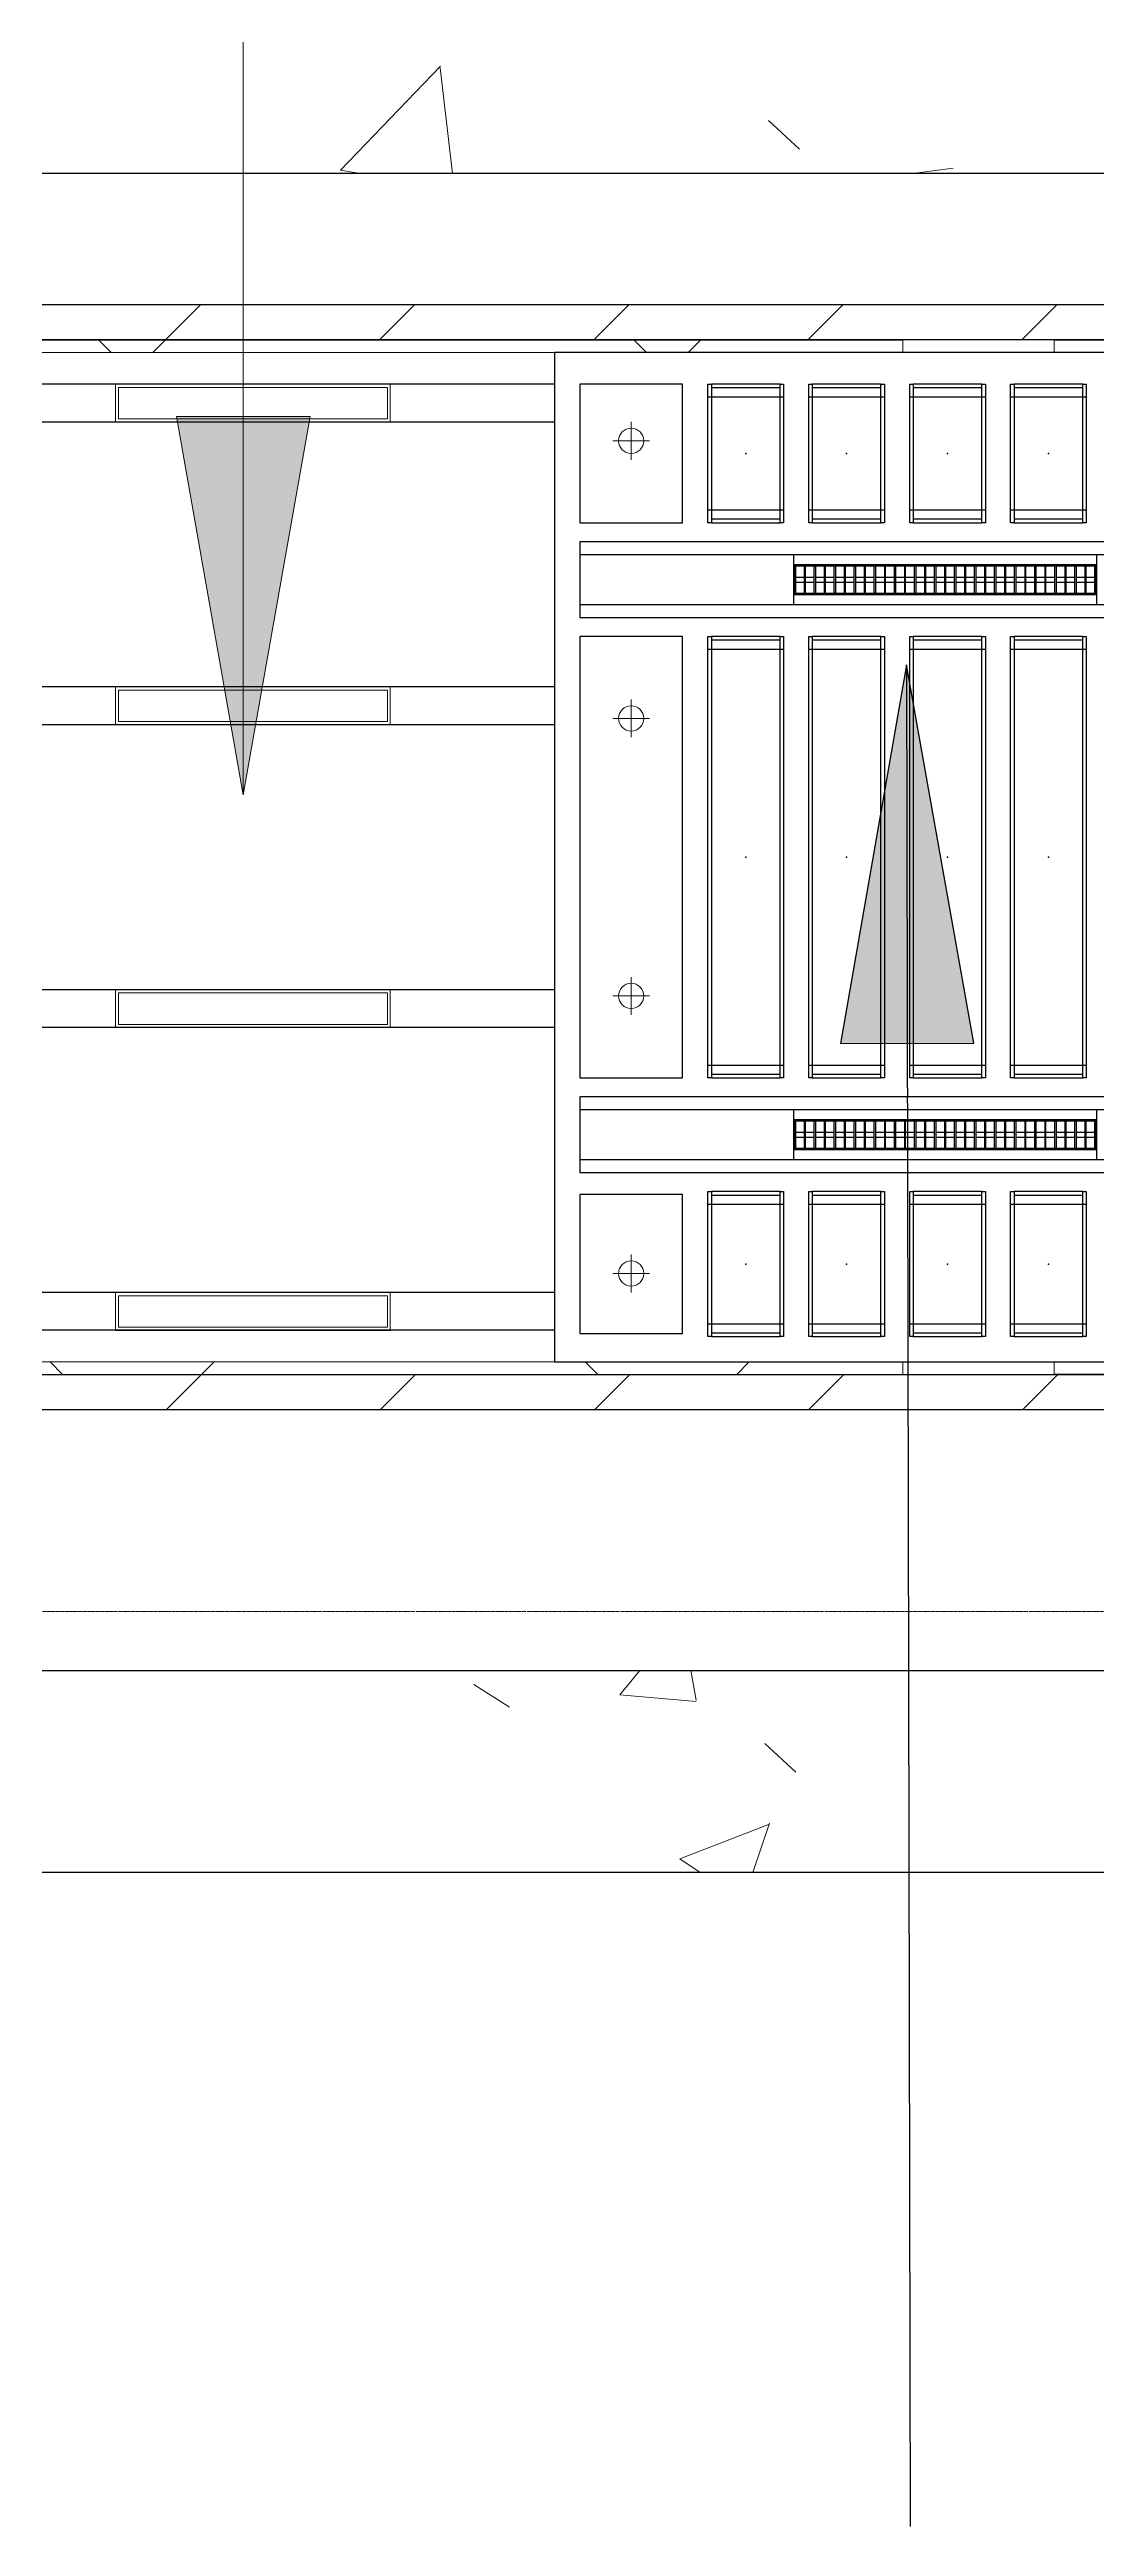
# Model space of a CAD drawing. Header units: millimetres. Extents: x -962357 to -591933, y -35273 to 59420.
# Drawn here: x -640963 to -636812, y -46 to 9771 of the extents above; entities that cross this region are included whole.
import ezdxf
from ezdxf.enums import TextEntityAlignment as Align

# ---------------------------------------------------------------- set-up
doc = ezdxf.new("R2010")
doc.units = ezdxf.units.MM
doc.linetypes.add('DPA_Grid _ Level 100', pattern=[10, 5.5, -1.6, 1.3, -1.6])
for name, color, linetype in [('000 - WIPEOUT', 250, 'Continuous'), ('001 - ASCESSORIES', 251, 'Continuous'), ('A04_TUBE SERIES', 2, 'Continuous'), ('A11_ALU.SOLID SHEET', 2, 'Continuous')]:
    doc.layers.add(name, color=color, linetype=linetype)
for name, color, linetype, lineweight in [('008 - LIGHTING', 1, 'Continuous', 9), ('A-ANNO-NOTE', 3, 'Continuous', 25), ('A-CLNG', 2, 'Continuous', 9), ('A-CLNG-PATT', 2, 'Continuous', 9), ('A-DETL-GENF', 2, 'Continuous', 9), ('A-WALL', 5, 'Continuous', 9), ('A-WALL-FNSH', 2, 'Continuous', 9), ('A-WALL-PATT', 1, 'Continuous', 9), ('E-LITE-EQPM', 2, 'Continuous', 9), ('G-ANNO-TEXT', 3, 'Continuous', 9), ('S-GRID', 251, 'Continuous', 9)]:
    doc.layers.add(name, color=color, linetype=linetype, lineweight=lineweight)
pattern_1 = [(50, (2.4, 1), (3643.682, -318.781), [381, -4191]), (355, (2.4, 1), (-704.856, 3821.136), [304.8, -3352.8]), (100.451, (306, -25.6), (2938.852, 3502.332), [323.8, -3561.8]), (46.184, (2.4, 1017), (5421.58, -840.856), [571.5, -6286.5]), (96.636, (454, 947), (4748.05, 4948.55), [485.7, -5342.7]), (351.184, (2.4, 1017), (4748.1, 4948.506), [457.2, -5029.2]), (21, (510.4, 763), (3032.288, -2045.304), [381, -4191]), (326, (510.4, 763), (1236.042, 3683.762), [304.8, -3352.8]), (71.451, (763, 592.5), (4268.343, 1638.425), [323.8, -3561.8]), (37.5, (2.4, 1), (61.772, 1691.1008), [167.64, -3144.52, 167.64, -3235.96, -3365.5]), (37.5, (2.4, 1), (61.772, 1691.1008), [-6715.76, 167.64, -3197.86]), (7.5, (2.4, 1), (1336.393, 2003.6115), [167.64, -1772.92, 167.64, -3068.32, -1282.7]), (7.5, (2.4, 1), (1336.393, 2003.6115), [-5176.52, 167.64, -1115.06]), (327.5, (-1130.5, 1), (2711.8178, -114.5786), [167.64, -1102.36, 167.64, -3794.76, -5257.8]), (327.5, (-1130.5, 1), (2711.8178, -114.5786), [-5232.4, 167.64, -5090.16]), (317.5, (-1638.5, 1), (2962.586, 508.5334), [167.64, -1483.36, 167.64, -2463.8, -3733.8]), (317.5, (-1638.5, 1), (2962.586, 508.5334), [-4282.44, 167.64, -3566.16])]
pattern_2 = [(45, (2.4, 1), (-424.26407, 424.26407), [])]
pattern_3 = [(45, (2.4, 1), (-1060.6602, 1060.6602), []), (135, (2.4, 1), (-1060.6602, -1060.6602), [])]

# ---------------------------------------------------------------- blocks, each defined once
blk = doc.blocks.new('L1_1_FLUORESCENT W DISFUSSER - 1195L x 595W x 85H - 36W-17030651-4130-01 MULTI-PURPOSE LEVEL - REFLECTED CEILING PLAN')
at = {"layer": 'E-LITE-EQPM'}
for p, q in [((-640703.2, 7093.6), (-640703.2, 7243.6)), ((-640703.2, 7243.6), (-639614.6, 7243.6)), ((-639614.6, 7243.6), (-640703.2, 7243.6)), ((-640703.2, 7243.6), (-640703.2, 7093.6)), ((-640692.2, 7106.3), (-640692.2, 7230.9)), ((-640692.2, 7230.9), (-639625.6, 7230.9)), ((-639625.6, 7230.9), (-640692.2, 7230.9)), ((-640692.2, 7230.9), (-640692.2, 7106.3)), ((-640692.2, 7230.9), (-640692.2, 7106.3)), ((-639625.6, 7230.9), (-640692.2, 7230.9)), ((-639625.6, 7230.9), (-639625.6, 7106.3)), ((-639625.6, 7106.3), (-639625.6, 7230.9)), ((-639625.6, 7106.3), (-639625.6, 7230.9)), ((-639614.6, 7243.6), (-639614.6, 7093.6)), ((-639614.6, 7093.6), (-639614.6, 7243.6)), ((-639614.6, 7093.6), (-640703.2, 7093.6)), ((-640703.2, 7093.6), (-639614.6, 7093.6)), ((-639625.6, 7106.3), (-640692.2, 7106.3)), ((-640692.2, 7106.3), (-639625.6, 7106.3)), ((-640692.2, 7106.3), (-639625.6, 7106.3))]:
    blk.add_line(p, q, dxfattribs=at)
blk = doc.blocks.new('*U612')
at = {"layer": 'A-CLNG'}
for p, q in [((105719, 4990), (103288.2, 4990)), ((103288.2, 4990), (105719, 4990)), ((105719, 990), (105719, 4990)), ((105719, 4990), (105719, 990)), ((103288.2, 990), (105719, 990)), ((105719, 990), (103288.2, 990))]:
    blk.add_line(p, q, dxfattribs=at)
blk = doc.blocks.new('LGF_DL_SAA_LowPower_DL1a - LGF_DL_SAA_LowPower_DL1a-8832329-4130-01 MULTI-PURPOSE LEVEL - REFLECTED CEILING PLAN')
at = {"layer": 'A-DETL-GENF'}
for p, q in [((72.5, 0), (-72.5, 0)), ((0, 75), (0, -75))]:
    blk.add_line(p, q, dxfattribs=at)
blk.add_circle((0, 0), 50, dxfattribs=at)
blk = doc.blocks.new('C-1-PP19-AR-4130-01-B_20250829-225100_EXLIGHT')
at = {"layer": 'E-LITE-EQPM', "extrusion": (0, 0, -1), "rotation": 180}
for p in [(-106023, 4640), (-106023, 3540), (-106023, 2440), (-106023, 1340)]:
    blk.add_blockref('LGF_DL_SAA_LowPower_DL1a - LGF_DL_SAA_LowPower_DL1a-8832329-4130-01 MULTI-PURPOSE LEVEL - REFLECTED CEILING PLAN', p, dxfattribs=at)
blk = doc.blocks.new('*U742')
blk.add_point((0, 0))
at = {"layer": 'Defpoints', "color": 250}
blk.add_text('AL.SHEET-HAT-TYPE-C', height=7, rotation=270, dxfattribs=at).set_placement((15, 0), align=Align.BOTTOM_CENTER)
blk.add_wipeout([(0, -100), (350, -100), (350, 100), (0, 100)]).dxf.layer = '000 - WIPEOUT'
at = {"layer": 'A11_ALU.SOLID SHEET', "color": 0}
blk.add_lwpolyline([(0, -100), (350, -100), (350, 100), (0, 100)], close=True, dxfattribs=at)
blk = doc.blocks.new('*U570')
at = {"color": 1}
blk.add_wipeout([(600, -60), (-600, -60), (-600, 60), (600, 60)], dxfattribs=at).dxf.layer = '000 - WIPEOUT'
at = {"layer": '001 - ASCESSORIES', "color": 0}
blk.add_lwpolyline([(600, -60), (-600, -60), (-600, 60), (600, 60)], close=True, dxfattribs=at)
at = {"layer": '001 - ASCESSORIES'}
for points in [[(-593.5, -55), (-598.5, -55), (-598.5, 55), (-593.5, 55)], [(595, -55), (-595, -55), (-595, 55), (595, 55)], [(-558.8, -55), (-553.8, -55), (-553.8, 55), (-558.8, 55)], [(-514, -55), (-519, -55), (-519, 55), (-514, 55)], [(-479.3, -55), (-474.3, -55), (-474.3, 55), (-479.3, 55)], [(-434.6, -55), (-439.6, -55), (-439.6, 55), (-434.6, 55)], [(-399.8, -55), (-394.8, -55), (-394.8, 55), (-399.8, 55)], [(-355.1, -55), (-360.1, -55), (-360.1, 55), (-355.1, 55)], [(-320.4, -55), (-315.4, -55), (-315.4, 55), (-320.4, 55)], [(-275.6, -55), (-280.6, -55), (-280.6, 55), (-275.6, 55)], [(-240.9, -55), (-235.9, -55), (-235.9, 55), (-240.9, 55)], [(-196.2, -55), (-201.2, -55), (-201.2, 55), (-196.2, 55)], [(-161.4, -55), (-156.4, -55), (-156.4, 55), (-161.4, 55)], [(-116.7, -55), (-121.7, -55), (-121.7, 55), (-116.7, 55)], [(-82, -55), (-77, -55), (-77, 55), (-82, 55)], [(-37.2, -55), (-42.2, -55), (-42.2, 55), (-37.2, 55)], [(-2.5, -55), (2.5, -55), (2.5, 55), (-2.5, 55)], [(42.2, -55), (37.2, -55), (37.2, 55), (42.2, 55)], [(77, -55), (82, -55), (82, 55), (77, 55)], [(121.7, -55), (116.7, -55), (116.7, 55), (121.7, 55)], [(156.4, -55), (161.4, -55), (161.4, 55), (156.4, 55)], [(201.2, -55), (196.2, -55), (196.2, 55), (201.2, 55)], [(235.9, -55), (240.9, -55), (240.9, 55), (235.9, 55)], [(280.6, -55), (275.6, -55), (275.6, 55), (280.6, 55)], [(315.4, -55), (320.4, -55), (320.4, 55), (315.4, 55)], [(360.1, -55), (355.1, -55), (355.1, 55), (360.1, 55)], [(394.8, -55), (399.8, -55), (399.8, 55), (394.8, 55)], [(439.6, -55), (434.6, -55), (434.6, 55), (439.6, 55)], [(474.3, -55), (479.3, -55), (479.3, 55), (474.3, 55)], [(519, -55), (514, -55), (514, 55), (519, 55)], [(553.8, -55), (558.8, -55), (558.8, 55), (553.8, 55)], [(598.5, -55), (593.5, -55), (593.5, 55), (598.5, 55)]]:
    blk.add_lwpolyline(points, close=True, dxfattribs=at)
for points in [[(-593.5, 10), (-558.8, 10)], [(-553.8, 10), (-519, 10)], [(-514, 10), (-479.3, 10)], [(-474.3, 10), (-439.6, 10)], [(-434.6, 10), (-399.8, 10)], [(-394.8, 10), (-360.1, 10)], [(-355.1, 10), (-320.4, 10)], [(-315.4, 10), (-280.6, 10)], [(-275.6, 10), (-240.9, 10)], [(-235.9, 10), (-201.2, 10)], [(-196.2, 10), (-161.4, 10)], [(-156.4, 10), (-121.7, 10)], [(-116.7, 10), (-82, 10)], [(-77, 10), (-42.2, 10)], [(-37.2, 10), (-2.5, 10)], [(2.5, 10), (37.2, 10)], [(42.2, 10), (77, 10)], [(82, 10), (116.7, 10)], [(121.7, 10), (156.4, 10)], [(161.4, 10), (196.2, 10)], [(201.2, 10), (235.9, 10)], [(240.9, 10), (275.6, 10)], [(280.6, 10), (315.4, 10)], [(320.4, 10), (355.1, 10)], [(360.1, 10), (394.8, 10)], [(399.8, 10), (434.6, 10)], [(439.6, 10), (474.3, 10)], [(479.3, 10), (514, 10)], [(519, 10), (553.8, 10)], [(558.8, 10), (593.5, 10)], [(-593.5, -10), (-558.8, -10)], [(-553.8, -10), (-519, -10)], [(-514, -10), (-479.3, -10)], [(-474.3, -10), (-439.6, -10)], [(-434.6, -10), (-399.8, -10)], [(-394.8, -10), (-360.1, -10)], [(-355.1, -10), (-320.4, -10)], [(-315.4, -10), (-280.6, -10)], [(-275.6, -10), (-240.9, -10)], [(-235.9, -10), (-201.2, -10)], [(-196.2, -10), (-161.4, -10)], [(-156.4, -10), (-121.7, -10)], [(-116.7, -10), (-82, -10)], [(-77, -10), (-42.2, -10)], [(-37.2, -10), (-2.5, -10)], [(2.5, -10), (37.2, -10)], [(42.2, -10), (77, -10)], [(82, -10), (116.7, -10)], [(121.7, -10), (156.4, -10)], [(161.4, -10), (196.2, -10)], [(201.2, -10), (235.9, -10)], [(240.9, -10), (275.6, -10)], [(280.6, -10), (315.4, -10)], [(320.4, -10), (355.1, -10)], [(360.1, -10), (394.8, -10)], [(399.8, -10), (434.6, -10)], [(439.6, -10), (474.3, -10)], [(479.3, -10), (514, -10)], [(519, -10), (553.8, -10)], [(558.8, -10), (593.5, -10)]]:
    blk.add_lwpolyline(points, dxfattribs=at)
blk = doc.blocks.new('*U728')
blk.add_wipeout([(-25, 0), (25, 0), (25, 12916), (-25, 12916)]).dxf.layer = '000 - WIPEOUT'
at = {"layer": 'A04_TUBE SERIES', "color": 0}
blk.add_lwpolyline([(-25, 0), (25, 0), (25, 12916), (-25, 12916)], close=True, dxfattribs=at)
at = {"layer": 'Defpoints', "color": 250, "flags": 1}
blk.add_attdef('EXTR.OVL-LENGTH_', (-33.1, -9), '', height=5, dxfattribs=at)
blk = doc.blocks.new('*U736')
blk.add_wipeout([(-25, 0), (25, 0), (25, 12916), (-25, 12916)]).dxf.layer = '000 - WIPEOUT'
at = {"layer": 'A04_TUBE SERIES', "color": 0}
blk.add_lwpolyline([(-25, 0), (25, 0), (25, 12916), (-25, 12916)], close=True, dxfattribs=at)
at = {"layer": 'Defpoints', "color": 250, "flags": 1}
blk.add_attdef('EXTR.OVL-LENGTH_', (-33.1, -9), '', height=5, dxfattribs=at)
blk = doc.blocks.new('*U740')
blk.add_point((0, 0))
at = {"layer": 'Defpoints', "color": 250}
blk.add_text('AL.SHEET-HAT-TYPE-C', height=7, rotation=270, dxfattribs=at).set_placement((15, 0), align=Align.BOTTOM_CENTER)
blk.add_wipeout([(0, -100), (848.5, -100), (848.5, 100), (0, 100)]).dxf.layer = '000 - WIPEOUT'
at = {"layer": 'A11_ALU.SOLID SHEET', "color": 0}
blk.add_lwpolyline([(0, -100), (848.5, -100), (848.5, 100), (0, 100)], close=True, dxfattribs=at)
blk = doc.blocks.new('*U741')
blk.add_point((0, 0))
at = {"layer": 'Defpoints', "color": 250}
blk.add_text('AL.SHEET-HAT-TYPE-C', height=7, rotation=270, dxfattribs=at).set_placement((15, 0), align=Align.BOTTOM_CENTER)
blk.add_wipeout([(0, -100), (848.5, -100), (848.5, 100), (0, 100)]).dxf.layer = '000 - WIPEOUT'
at = {"layer": 'A11_ALU.SOLID SHEET', "color": 0}
blk.add_lwpolyline([(0, -100), (848.5, -100), (848.5, 100), (0, 100)], close=True, dxfattribs=at)
blk = doc.blocks.new('*U589')
for p, q in [((-825.3, 5650), (-825.3, 5950)), ((825, 5950), (825, 5650)), ((-825.3, 5250), (-825.3, 5550)), ((825, 5550), (825, 5250)), ((-825.3, 4850), (-825.3, 5150)), ((825, 5150), (825, 4850)), ((-825.3, 4450), (-825.3, 4750)), ((825, 4750), (825, 4450))]:
    blk.add_line(p, q)
for p in [(0, 5800), (0, 5400), (0, 5000), (0, 4600)]:
    blk.add_point(p)
at = {"layer": 'A11_ALU.SOLID SHEET', "color": 0}
for points in [[(-875, 5950), (875, 5950), (875, 5936), (-875, 5936)], [(-875, 5664), (-861, 5664), (-861, 5936), (-875, 5936)], [(875, 5936), (861, 5936), (861, 5664), (875, 5664)], [(-875, 5664), (875, 5664), (875, 5650), (-875, 5650)], [(-875, 5550), (875, 5550), (875, 5536), (-875, 5536)], [(-875, 5264), (-861, 5264), (-861, 5536), (-875, 5536)], [(875, 5536), (861, 5536), (861, 5264), (875, 5264)], [(-875, 5264), (875, 5264), (875, 5250), (-875, 5250)], [(-875, 5150), (875, 5150), (875, 5136), (-875, 5136)], [(-875, 4864), (-861, 4864), (-861, 5136), (-875, 5136)], [(875, 5136), (861, 5136), (861, 4864), (875, 4864)], [(-875, 4864), (875, 4864), (875, 4850), (-875, 4850)], [(-875, 4750), (875, 4750), (875, 4736), (-875, 4736)], [(-875, 4464), (-861, 4464), (-861, 4736), (-875, 4736)], [(875, 4736), (861, 4736), (861, 4464), (875, 4464)], [(-875, 4464), (875, 4464), (875, 4450), (-875, 4450)]]:
    blk.add_lwpolyline(points, close=True, dxfattribs=at)
blk = doc.blocks.new('*U627')
for p, q in [((-237.8, 5650), (-237.8, 5950)), ((237.5, 5950), (237.5, 5650)), ((-237.8, 5250), (-237.8, 5550)), ((237.5, 5550), (237.5, 5250)), ((-237.8, 4850), (-237.8, 5150)), ((237.5, 5150), (237.5, 4850)), ((-237.8, 4450), (-237.8, 4750)), ((237.5, 4750), (237.5, 4450))]:
    blk.add_line(p, q)
for p in [(0, 5800), (0, 5400), (0, 5000), (0, 4600)]:
    blk.add_point(p)
at = {"layer": 'A11_ALU.SOLID SHEET', "color": 0}
for points in [[(-287.5, 5950), (287.5, 5950), (287.5, 5936), (-287.5, 5936)], [(-287.5, 5664), (-273.5, 5664), (-273.5, 5936), (-287.5, 5936)], [(287.5, 5936), (273.5, 5936), (273.5, 5664), (287.5, 5664)], [(-287.5, 5664), (287.5, 5664), (287.5, 5650), (-287.5, 5650)], [(-287.5, 5550), (287.5, 5550), (287.5, 5536), (-287.5, 5536)], [(-287.5, 5264), (-273.5, 5264), (-273.5, 5536), (-287.5, 5536)], [(287.5, 5536), (273.5, 5536), (273.5, 5264), (287.5, 5264)], [(-287.5, 5264), (287.5, 5264), (287.5, 5250), (-287.5, 5250)], [(-287.5, 5150), (287.5, 5150), (287.5, 5136), (-287.5, 5136)], [(-287.5, 4864), (-273.5, 4864), (-273.5, 5136), (-287.5, 5136)], [(287.5, 5136), (273.5, 5136), (273.5, 4864), (287.5, 4864)], [(-287.5, 4864), (287.5, 4864), (287.5, 4850), (-287.5, 4850)], [(-287.5, 4750), (287.5, 4750), (287.5, 4736), (-287.5, 4736)], [(-287.5, 4464), (-273.5, 4464), (-273.5, 4736), (-287.5, 4736)], [(287.5, 4736), (273.5, 4736), (273.5, 4464), (287.5, 4464)], [(-287.5, 4464), (287.5, 4464), (287.5, 4450), (-287.5, 4450)]]:
    blk.add_lwpolyline(points, close=True, dxfattribs=at)
blk = doc.blocks.new('*U628')
for p, q in [((-225.3, 2650), (-225.3, 2950)), ((225, 2950), (225, 2650)), ((-225.3, 2250), (-225.3, 2550)), ((225, 2550), (225, 2250)), ((-225.3, 1850), (-225.3, 2150)), ((225, 2150), (225, 1850)), ((-225.3, 1450), (-225.3, 1750)), ((225, 1750), (225, 1450)), ((-225.3, 1050), (-225.3, 1350)), ((225, 1350), (225, 1050)), ((-225.3, 650), (-225.3, 950)), ((225, 950), (225, 650)), ((-225.3, 250), (-225.3, 550)), ((225, 550), (225, 250)), ((-225.3, -150), (-225.3, 150)), ((225, 150), (225, -150)), ((-225.3, -550), (-225.3, -250)), ((225, -250), (225, -550)), ((-225.3, -950), (-225.3, -650)), ((225, -650), (225, -950)), ((-225.3, -1350), (-225.3, -1050)), ((225, -1050), (225, -1350)), ((-225.3, -1750), (-225.3, -1450)), ((225, -1450), (225, -1750)), ((-225.3, -2150), (-225.3, -1850)), ((225, -1850), (225, -2150)), ((-225.3, -2550), (-225.3, -2250)), ((225, -2250), (225, -2550)), ((-225.3, -2950), (-225.3, -2650)), ((225, -2650), (225, -2950))]:
    blk.add_line(p, q)
for p in [(0, 2800), (0, 2400), (0, 2000), (0, 1600), (0, 1200), (0, 800), (0, 400), (0, 0), (0, -400), (0, -800), (0, -1200), (0, -1600), (0, -2000), (0, -2400), (0, -2800)]:
    blk.add_point(p)
at = {"layer": 'A11_ALU.SOLID SHEET', "color": 0}
for points in [[(-275, 2950), (275, 2950), (275, 2936), (-275, 2936)], [(-275, 2664), (-261, 2664), (-261, 2936), (-275, 2936)], [(275, 2936), (261, 2936), (261, 2664), (275, 2664)], [(-275, 2664), (275, 2664), (275, 2650), (-275, 2650)], [(-275, 2550), (275, 2550), (275, 2536), (-275, 2536)], [(-275, 2264), (-261, 2264), (-261, 2536), (-275, 2536)], [(275, 2536), (261, 2536), (261, 2264), (275, 2264)], [(-275, 2264), (275, 2264), (275, 2250), (-275, 2250)], [(-275, 2150), (275, 2150), (275, 2136), (-275, 2136)], [(-275, 1864), (-261, 1864), (-261, 2136), (-275, 2136)], [(275, 2136), (261, 2136), (261, 1864), (275, 1864)], [(-275, 1864), (275, 1864), (275, 1850), (-275, 1850)], [(-275, 1750), (275, 1750), (275, 1736), (-275, 1736)], [(-275, 1464), (-261, 1464), (-261, 1736), (-275, 1736)], [(275, 1736), (261, 1736), (261, 1464), (275, 1464)], [(-275, 1464), (275, 1464), (275, 1450), (-275, 1450)], [(-275, 1350), (275, 1350), (275, 1336), (-275, 1336)], [(-275, 1064), (-261, 1064), (-261, 1336), (-275, 1336)], [(275, 1336), (261, 1336), (261, 1064), (275, 1064)], [(-275, 1064), (275, 1064), (275, 1050), (-275, 1050)], [(-275, 950), (275, 950), (275, 936), (-275, 936)], [(-275, 664), (-261, 664), (-261, 936), (-275, 936)], [(275, 936), (261, 936), (261, 664), (275, 664)], [(-275, 664), (275, 664), (275, 650), (-275, 650)], [(-275, 550), (275, 550), (275, 536), (-275, 536)], [(-275, 264), (-261, 264), (-261, 536), (-275, 536)], [(275, 536), (261, 536), (261, 264), (275, 264)], [(-275, 264), (275, 264), (275, 250), (-275, 250)], [(-275, 150), (275, 150), (275, 136), (-275, 136)], [(-275, -136), (-261, -136), (-261, 136), (-275, 136)], [(275, 136), (261, 136), (261, -136), (275, -136)], [(-275, -136), (275, -136), (275, -150), (-275, -150)], [(-275, -250), (275, -250), (275, -264), (-275, -264)], [(-275, -536), (-261, -536), (-261, -264), (-275, -264)], [(275, -264), (261, -264), (261, -536), (275, -536)], [(-275, -536), (275, -536), (275, -550), (-275, -550)], [(-275, -650), (275, -650), (275, -664), (-275, -664)], [(-275, -936), (-261, -936), (-261, -664), (-275, -664)], [(275, -664), (261, -664), (261, -936), (275, -936)], [(-275, -936), (275, -936), (275, -950), (-275, -950)], [(-275, -1050), (275, -1050), (275, -1064), (-275, -1064)], [(-275, -1336), (-261, -1336), (-261, -1064), (-275, -1064)], [(275, -1064), (261, -1064), (261, -1336), (275, -1336)], [(-275, -1336), (275, -1336), (275, -1350), (-275, -1350)], [(-275, -1450), (275, -1450), (275, -1464), (-275, -1464)], [(-275, -1736), (-261, -1736), (-261, -1464), (-275, -1464)], [(275, -1464), (261, -1464), (261, -1736), (275, -1736)], [(-275, -1736), (275, -1736), (275, -1750), (-275, -1750)], [(-275, -1850), (275, -1850), (275, -1864), (-275, -1864)], [(-275, -2136), (-261, -2136), (-261, -1864), (-275, -1864)], [(275, -1864), (261, -1864), (261, -2136), (275, -2136)], [(-275, -2136), (275, -2136), (275, -2150), (-275, -2150)], [(-275, -2250), (275, -2250), (275, -2264), (-275, -2264)], [(-275, -2536), (-261, -2536), (-261, -2264), (-275, -2264)], [(275, -2264), (261, -2264), (261, -2536), (275, -2536)], [(-275, -2536), (275, -2536), (275, -2550), (-275, -2550)], [(-275, -2650), (275, -2650), (275, -2664), (-275, -2664)], [(-275, -2936), (-261, -2936), (-261, -2664), (-275, -2664)], [(275, -2664), (261, -2664), (261, -2936), (275, -2936)], [(-275, -2936), (275, -2936), (275, -2950), (-275, -2950)]]:
    blk.add_lwpolyline(points, close=True, dxfattribs=at)
blk = doc.blocks.new('*U629')
at = {"layer": 'Defpoints'}
blk.add_point((0, 0), dxfattribs=at)
blk.add_wipeout([(275, 250), (275, 658), (-275, 658), (-275, 250)]).dxf.layer = '000 - WIPEOUT'
at = {"layer": 'A11_ALU.SOLID SHEET', "color": 0}
blk.add_lwpolyline([(275, 250), (275, 658), (-275, 658), (-275, 250)], close=True, dxfattribs=at)
at = {"layer": 'Defpoints'}
blk.add_point((0, 400), dxfattribs=at)
blk = doc.blocks.new('*U630')
at = {"layer": 'Defpoints'}
blk.add_point((0, 0), dxfattribs=at)
blk.add_wipeout([(875, 250), (875, 658), (-875, 658), (-875, 250)]).dxf.layer = '000 - WIPEOUT'
at = {"layer": 'A11_ALU.SOLID SHEET', "color": 0}
blk.add_lwpolyline([(875, 250), (875, 658), (-875, 658), (-875, 250)], close=True, dxfattribs=at)
at = {"layer": 'Defpoints'}
blk.add_point((0, 400), dxfattribs=at)
blk = doc.blocks.new('*U856')
blk.add_lwpolyline([(112175, 990), (118835, 990), (118835, 6191), (112175, 6191), (112175, 4990), (105719, 4990), (105719, 990)], close=True)
at = {"layer": 'A11_ALU.SOLID SHEET', "color": 0, "linetype": 'ByBlock', "rotation": 90}
for name, p in [('*U628', (109277, 4590)), ('*U589', (112277, 2990)), ('*U627', (112277, 1377.5))]:
    blk.add_blockref(name, p, dxfattribs=at)
for name, p in [('*U629', (106477, 4590)), ('*U630', (106477, 2990)), ('*U629', (106477, 1377.5))]:
    blk.add_blockref(name, p, dxfattribs=at)
at = {"layer": 'A11_ALU.SOLID SHEET', "color": 1}
for p in [(107867.5, 4090), (107867.5, 1890)]:
    blk.add_blockref('*U742', p, dxfattribs=at)
at = {"layer": '008 - LIGHTING'}
for p in [(107267.5, 4090), (107267.5, 1890)]:
    blk.add_blockref('*U570', p, dxfattribs=at)
at = {"layer": 'A11_ALU.SOLID SHEET', "color": 1, "rotation": 180}
for name, p in [('*U740', (106667.5, 4090)), ('*U741', (106667.5, 1890))]:
    blk.add_blockref(name, p, dxfattribs=at)
at = {"layer": 'A04_TUBE SERIES', "color": 0, "linetype": 'ByBlock', "rotation": 270}
for name, p in [('*U736', (105819, 4215)), ('*U728', (105819, 3965)), ('*U728', (105819, 2015)), ('*U728', (105819, 1765))]:
    blk.add_blockref(name, p, dxfattribs=at)

msp = doc.modelspace()

# ---------------------------------------------------------------- block references
at = {"layer": 'A11_ALU.SOLID SHEET', "color": 2}
msp.add_blockref('*U856', (-744680, 3580), dxfattribs=at)

# ---------------------------------------------------------------- next in the draw order: hatches: boundary and pattern name
at = {"layer": 'A-ANNO-NOTE'}
msp.add_hatch(color=256, dxfattribs=at).paths.add_polyline_path([(-637565.7, 7332.2), (-637827.3, 5831.7), (-637298.3, 5832.7)])
at = {"layer": 'A-CLNG-PATT', "lineweight": 25}
h = msp.add_hatch(dxfattribs=at)
h.set_pattern_fill('FP_10', color=256, style=0, pattern_type=2)
h.set_pattern_definition([(90, (-666349, 5969.6), (3117.7, -2e-13), [1200, 0]), (90, (-669466.6, 5969.6), (3117.7, -2e-13), [1200, 0]), (0, (-669466.6, 7094.6), (0, -1200), [3117.69, 0]), (0, (-669466.6, 6044.6), (0, -1200), [3117.69, 0])])
h.paths.add_polyline_path([(-639079.2, 4570), (-638961, 4570), (-638961, 8570), (-641391.8, 8570), (-641391.8, 4570)])
at = {"layer": 'A-WALL-PATT'}
h = msp.add_hatch(dxfattribs=at)
h.set_pattern_fill('FP_1', color=256, style=0, pattern_type=2)
h.set_pattern_definition(pattern_1)
h.paths.add_polyline_path([(-633815, 9280), (-633815, 10080), (-652318.5, 10080), (-652318.5, 9280), (-639079.2, 9280)])
h = msp.add_hatch(dxfattribs=at)
h.set_pattern_fill('FP_2', color=256, style=0, pattern_type=2)
h.set_pattern_definition(pattern_2)
h.paths.add_polyline_path([(-632555, 8620), (-632555, 8760), (-723556.6, 8760), (-723556.6, 8620), (-722623.2, 8620), (-722755, 8678.9), (-722736.6, 8719.9), (-722512.9, 8620), (-719623.2, 8620), (-719755, 8678.9), (-719736.6, 8719.9), (-719512.9, 8620), (-716023.2, 8620), (-716155, 8678.9), (-716136.6, 8719.9), (-715912.9, 8620), (-712423.2, 8620), (-712555, 8678.9), (-712536.6, 8719.9), (-712312.9, 8620), (-708823.2, 8620), (-708955, 8678.9), (-708936.6, 8719.9), (-708712.9, 8620), (-705223.2, 8620), (-705355, 8678.9), (-705336.6, 8719.9), (-705112.9, 8620), (-701623.2, 8620), (-701755, 8678.9), (-701736.6, 8719.9), (-701512.9, 8620), (-698023.2, 8620), (-698155, 8678.9), (-698136.6, 8719.9), (-697912.9, 8620), (-694423.2, 8620), (-694555, 8678.9), (-694536.6, 8719.9), (-694312.9, 8620), (-690823.2, 8620), (-690955, 8678.9), (-690936.6, 8719.9), (-690712.9, 8620), (-687223.2, 8620), (-687355, 8678.9), (-687336.6, 8719.9), (-687112.9, 8620), (-683623.2, 8620), (-683755, 8678.9), (-683736.6, 8719.9), (-683512.9, 8620), (-680023.2, 8620), (-680155, 8678.9), (-680136.6, 8719.9), (-679912.9, 8620), (-676423.2, 8620), (-676555, 8678.9), (-676536.6, 8719.9), (-676312.9, 8620), (-672823.2, 8620), (-672955, 8678.9), (-672936.6, 8719.9), (-672712.9, 8620), (-669223.2, 8620), (-669355, 8678.9), (-669336.6, 8719.9), (-669112.9, 8620), (-665623.2, 8620), (-665755, 8678.9), (-665736.6, 8719.9), (-665512.9, 8620), (-662023.2, 8620), (-662155, 8678.9), (-662136.6, 8719.9), (-661912.9, 8620), (-658423.2, 8620), (-658555, 8678.9), (-658536.6, 8719.9), (-658312.9, 8620), (-654823.2, 8620), (-654955, 8678.9), (-654936.6, 8719.9), (-654712.9, 8620), (-651223.2, 8620), (-651355, 8678.9), (-651336.6, 8719.9), (-651112.9, 8620), (-647623.2, 8620), (-647755, 8678.9), (-647736.6, 8719.9), (-647512.9, 8620), (-644023.2, 8620), (-644155, 8678.9), (-644136.6, 8719.9), (-643912.9, 8620), (-633275.3, 8620)])
h = msp.add_hatch(dxfattribs=at)
h.set_pattern_fill('FP_3', color=256, style=0, pattern_type=2)
h.set_pattern_definition(pattern_3)
h.paths.add_polyline_path([(-637580, 8570), (-637580, 8620), (-643912.9, 8620), (-643801, 8570), (-639079.2, 8570)])
h.paths.add_polyline_path([(-662155, 8570), (-661911.3, 8570), (-662023.2, 8620), (-665512.9, 8620), (-665401, 8570), (-662180, 8570)])
h.paths.add_polyline_path([(-659393.1, 8570), (-658311.3, 8570), (-658423.2, 8620), (-661912.9, 8620), (-661801, 8570), (-660980, 8570)])
h.paths.add_polyline_path([(-643911.3, 8570), (-644023.2, 8620), (-647512.9, 8620), (-647401, 8570), (-644155, 8570)])
h.paths.add_polyline_path([(-657380, 8570), (-654711.3, 8570), (-654823.2, 8620), (-658312.9, 8620), (-658201, 8570), (-657468.4, 8570)])
h.paths.add_polyline_path([(-654601, 8570), (-651111.3, 8570), (-651223.2, 8620), (-654712.9, 8620), (-654685.5, 8607.7)])
h.paths.add_polyline_path([(-647780, 8570), (-647511.3, 8570), (-647623.2, 8620), (-651112.9, 8620), (-651001, 8570), (-647785.2, 8570)])
h.paths.add_polyline_path([(-683401, 8570), (-679911.3, 8570), (-680023.2, 8620), (-683512.9, 8620), (-683485.5, 8607.7)])
h.paths.add_polyline_path([(-671001, 8570), (-669111.3, 8570), (-669223.2, 8620), (-672712.9, 8620), (-672601, 8570), (-671780, 8570)])
h.paths.add_polyline_path([(-683780, 8570), (-683511.3, 8570), (-683623.2, 8620), (-687112.9, 8620), (-687001, 8570), (-685510.9, 8570)])
h.paths.add_polyline_path([(-672711.3, 8570), (-672823.2, 8620), (-676312.9, 8620), (-676201, 8570), (-672955, 8570)])
h.paths.add_polyline_path([(-668180, 8570), (-665511.3, 8570), (-665623.2, 8620), (-669112.9, 8620), (-669001, 8570), (-668268.4, 8570)])
h.paths.add_polyline_path([(-676580, 8570), (-676311.3, 8570), (-676423.2, 8620), (-679912.9, 8620), (-679801, 8570), (-676805, 8570)])
h.paths.add_polyline_path([(-700580, 8570), (-697911.3, 8570), (-698023.2, 8620), (-701512.9, 8620), (-701401, 8570), (-700668.4, 8570)])
h.paths.add_polyline_path([(-701511.3, 8570), (-701623.2, 8620), (-705112.9, 8620), (-705001, 8570), (-701755, 8570)])
h.paths.add_polyline_path([(-693468.4, 8570), (-690711.3, 8570), (-690823.2, 8620), (-694312.9, 8620), (-694201, 8570)])
h.paths.add_polyline_path([(-689780, 8570), (-687111.3, 8570), (-687223.2, 8620), (-690712.9, 8620), (-690601, 8570), (-689868.4, 8570)])
h.paths.add_polyline_path([(-697118.9, 8570), (-694311.3, 8570), (-694423.2, 8620), (-697912.9, 8620), (-697801, 8570)])
h.paths.add_polyline_path([(-705111.3, 8570), (-705223.2, 8620), (-708712.9, 8620), (-708601, 8570), (-705355, 8570)])
h.paths.add_polyline_path([(-711468.4, 8570), (-708711.3, 8570), (-708823.2, 8620), (-712312.9, 8620), (-712201, 8570), (-711628.8, 8570)])
h.paths.add_polyline_path([(-722511.3, 8570), (-722623.2, 8620), (-723556.6, 8620), (-723556.6, 8570), (-722755, 8570)])
h.paths.add_polyline_path([(-715068.4, 8570), (-712311.3, 8570), (-712423.2, 8620), (-715912.9, 8620), (-715801, 8570)])
h.paths.add_polyline_path([(-721668.4, 8570), (-719511.3, 8570), (-719623.2, 8620), (-722512.9, 8620), (-722401, 8570)])
h.paths.add_polyline_path([(-716180, 8570), (-715911.3, 8570), (-716023.2, 8620), (-719512.9, 8620), (-719401, 8570), (-717432.7, 8570)])
h = msp.add_hatch(dxfattribs=at)
h.set_pattern_fill('FP_3', color=256, style=0, pattern_type=2)
h.set_pattern_definition(pattern_3)
h.paths.add_polyline_path([(-632505, 8570), (-632505, 8620), (-636980, 8620), (-636980, 8570), (-633275.3, 8570)])
h = msp.add_hatch(dxfattribs=at)
h.set_pattern_fill('FP_2', color=256, style=0, pattern_type=2)
h.set_pattern_definition(pattern_2)
h.paths.add_polyline_path([(-639079.2, 4380), (-625795, 4380), (-625795, 4520), (-643136.8, 4520), (-643005, 4461.1), (-643023.4, 4420), (-643247.1, 4520), (-646736.8, 4520), (-646605, 4461.1), (-646623.4, 4420), (-646847.1, 4520), (-650336.8, 4520), (-650205, 4461.1), (-650223.4, 4420), (-650447.1, 4520), (-654267.3, 4520), (-654407.3, 4380), (-641981.2, 4380)])
h = msp.add_hatch(dxfattribs=at)
h.set_pattern_fill('FP_3', color=256, style=0, pattern_type=2)
h.set_pattern_definition(pattern_3)
h.paths.add_polyline_path([(-637580, 4520), (-637580, 4570), (-643248.7, 4570), (-643136.8, 4520), (-639079.2, 4520)])
h.paths.add_polyline_path([(-653589.1, 4520), (-650447.1, 4520), (-650559, 4570), (-654217.3, 4570), (-654267.3, 4520)])
h.paths.add_polyline_path([(-650180, 4520), (-646847.1, 4520), (-646959, 4570), (-650448.7, 4570), (-650336.8, 4520), (-650205, 4520)])
h.paths.add_polyline_path([(-646580, 4520), (-643247.1, 4520), (-643359, 4570), (-646848.7, 4570), (-646736.8, 4520), (-646605, 4520)])
h = msp.add_hatch(dxfattribs=at)
h.set_pattern_fill('FP_3', color=256, style=0, pattern_type=2)
h.set_pattern_definition(pattern_3)
h.paths.add_polyline_path([(-625795, 4520), (-625795, 4570), (-636980, 4570), (-636980, 4520), (-627471.3, 4520)])
h = msp.add_hatch(dxfattribs=at)
h.set_pattern_fill('FP_1', color=256, style=0, pattern_type=2)
h.set_pattern_definition(pattern_1)
h.paths.add_polyline_path([(-624515, 2545.8), (-624515, 3345.8), (-652320, 3345.8), (-652320, 2545.8), (-627471.3, 2545.8)])
at = {"layer": 'G-ANNO-TEXT'}
msp.add_hatch(color=7, dxfattribs=at).paths.add_polyline_path([(-640194.5, 6817.2), (-639930, 8317.2), (-640459, 8317.2)])

# ---------------------------------------------------------------- next in the draw order: linework, layer by layer
at = {"layer": 'A-ANNO-NOTE'}
for p, q in [((-637565.7, 7332.2), (-637827.3, 5831.7)), ((-637298.3, 5832.7), (-637565.7, 7332.2)), ((-637565.7, 7332.2), (-637551.4, -46.1)), ((-637827.3, 5831.7), (-637298.3, 5832.7))]:
    msp.add_line(p, q, dxfattribs=at)
at = {"layer": 'A-WALL', "color": 7, "lineweight": 25}
for p, q in [((-633815, 9280), (-652318.5, 9280)), ((-642980, 8760), (-632695, 8760)), ((-637580, 8620), (-642980, 8620)), ((-642980, 8620), (-637580, 8620)), ((-636980, 8620), (-637580, 8620)), ((-636980, 8620), (-632555, 8620)), ((-632555, 8620), (-636980, 8620)), ((-642980, 4520), (-636980, 4520)), ((-636980, 4520), (-625795, 4520)), ((-625795, 4520), (-636980, 4520)), ((-625795, 4380), (-642980, 4380)), ((-652320, 3345.8), (-624515, 3345.8)), ((-624515, 2545.8), (-652320, 2545.8))]:
    msp.add_line(p, q, dxfattribs=at)
at = {"layer": 'A-WALL'}
for p, q in [((-637580, 8570), (-637580, 8620)), ((-637580, 8620), (-637580, 8570)), ((-636980, 8570), (-636980, 8620)), ((-636980, 8620), (-636980, 8570)), ((-637580, 4570), (-637580, 4520)), ((-637580, 4520), (-637580, 4570)), ((-636980, 4520), (-636980, 4570)), ((-636980, 4570), (-636980, 4520))]:
    msp.add_line(p, q, dxfattribs=at)
at = {"layer": 'A-WALL-FNSH', "color": 250}
for p, q in [((-637580, 8570), (-642980, 8570)), ((-637580, 8620), (-636980, 8620)), ((-636980, 8570), (-637580, 8570)), ((-632505, 8570), (-636980, 8570)), ((-642980, 4570), (-637580, 4570)), ((-637580, 4520), (-642980, 4520)), ((-637580, 4570), (-636980, 4570)), ((-636980, 4520), (-637580, 4520)), ((-636980, 4570), (-625845, 4570))]:
    msp.add_line(p, q, dxfattribs=at)
at = {"layer": 'G-ANNO-TEXT', "color": 250}
for p, q in [((-640194.5, 6817.2), (-640194.5, 38506.7)), ((-639930, 8317.2), (-640459, 8317.2)), ((-640459, 8317.2), (-640194.5, 6817.2)), ((-640194.5, 6817.2), (-639930, 8317.2))]:
    msp.add_line(p, q, dxfattribs=at)
at = {"layer": 'S-GRID', "linetype": 'DPA_Grid _ Level 100'}
msp.add_line((-602984.2, 3580), (-957857, 3580), dxfattribs=at)

# ---------------------------------------------------------------- next in the draw order: block references
for name in ['*U612', 'C-1-PP19-AR-4130-01-B_20250829-225100_EXLIGHT']:
    msp.add_blockref(name, (-744680, 3580))
at = {"layer": 'E-LITE-EQPM'}
for p in [(2.4, 1201), (2.4, 1), (2.4, -1199), (2.4, -2399)]:
    msp.add_blockref('L1_1_FLUORESCENT W DISFUSSER - 1195L x 595W x 85H - 36W-17030651-4130-01 MULTI-PURPOSE LEVEL - REFLECTED CEILING PLAN', p, dxfattribs=at)

doc.saveas('drawing.dxf')
